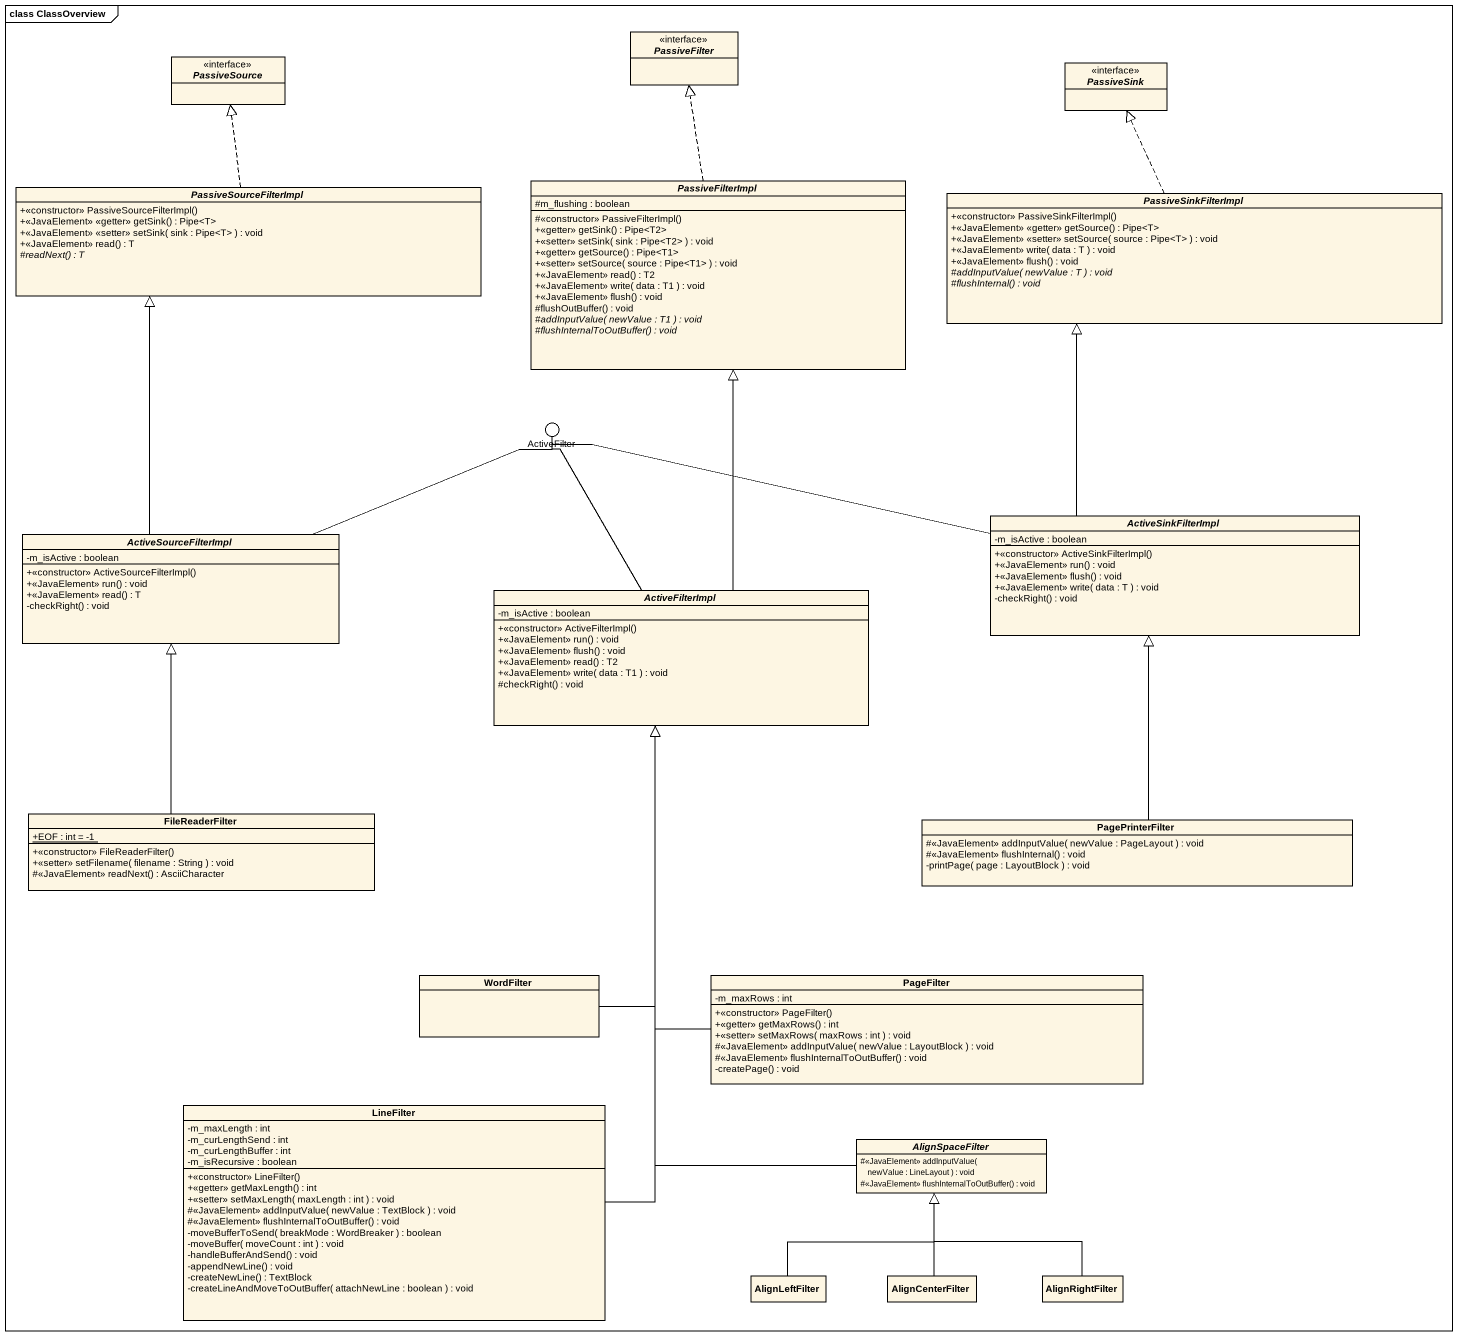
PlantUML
@startuml
mainframe class ClassOverview
allowmixing
hide circle
hide empty members
skinparam classAttributeIconSize 0
interface PassiveFilter
interface PassiveSource
interface PassiveSink
abstract class PassiveSourceFilterImpl {
  +<<constructor>> PassiveSourceFilterImpl()
  +<<JavaElement>> <<getter>> getSink() : Pipe<T>
  +<<JavaElement>> <<setter>> setSink( sink : Pipe<T> ) : void
  +<<JavaElement>> read() : T
  {abstract} #readNext() : T
}
abstract class PassiveFilterImpl {
  #m_flushing : boolean
  #<<constructor>> PassiveFilterImpl()
  +<<getter>> getSink() : Pipe<T2>
  +<<setter>> setSink( sink : Pipe<T2> ) : void
  +<<getter>> getSource() : Pipe<T1>
  +<<setter>> setSource( source : Pipe<T1> ) : void
  +<<JavaElement>> read() : T2
  +<<JavaElement>> write( data : T1 ) : void
  +<<JavaElement>> flush() : void
  #flushOutBuffer() : void
  {abstract} #addInputValue( newValue : T1 ) : void
  {abstract} #flushInternalToOutBuffer() : void
}
abstract class PassiveSinkFilterImpl {
  +<<constructor>> PassiveSinkFilterImpl()
  +<<JavaElement>> <<getter>> getSource() : Pipe<T>
  +<<JavaElement>> <<setter>> setSource( source : Pipe<T> ) : void
  +<<JavaElement>> write( data : T ) : void
  +<<JavaElement>> flush() : void
  {abstract} #addInputValue( newValue : T ) : void
  {abstract} #flushInternal() : void
}
() ActiveFilter
abstract class ActiveSinkFilterImpl {
  -m_isActive : boolean
  +<<constructor>> ActiveSinkFilterImpl()
  +<<JavaElement>> run() : void
  +<<JavaElement>> flush() : void
  +<<JavaElement>> write( data : T ) : void
  -checkRight() : void
}
abstract class ActiveSourceFilterImpl {
  -m_isActive : boolean
  +<<constructor>> ActiveSourceFilterImpl()
  +<<JavaElement>> run() : void
  +<<JavaElement>> read() : T
  -checkRight() : void
}
abstract class ActiveFilterImpl {
  -m_isActive : boolean
  +<<constructor>> ActiveFilterImpl()
  +<<JavaElement>> run() : void
  +<<JavaElement>> flush() : void
  +<<JavaElement>> read() : T2
  +<<JavaElement>> write( data : T1 ) : void
  #checkRight() : void
}
class FileReaderFilter {
  {static} +EOF : int = -1
  +<<constructor>> FileReaderFilter()
  +<<setter>> setFilename( filename : String ) : void
  #<<JavaElement>> readNext() : AsciiCharacter
}
class PagePrinterFilter {
  #<<JavaElement>> addInputValue( newValue : PageLayout ) : void
  #<<JavaElement>> flushInternal() : void
  -printPage( page : LayoutBlock ) : void
}
class WordFilter
class PageFilter {
  -m_maxRows : int
  +<<constructor>> PageFilter()
  +<<getter>> getMaxRows() : int
  +<<setter>> setMaxRows( maxRows : int ) : void
  #<<JavaElement>> addInputValue( newValue : LayoutBlock ) : void
  #<<JavaElement>> flushInternalToOutBuffer() : void
  -createPage() : void
}
class LineFilter {
  -m_maxLength : int
  -m_curLengthSend : int
  -m_curLengthBuffer : int
  -m_isRecursive : boolean
  +<<constructor>> LineFilter()
  +<<getter>> getMaxLength() : int
  +<<setter>> setMaxLength( maxLength : int ) : void
  #<<JavaElement>> addInputValue( newValue : TextBlock ) : void
  #<<JavaElement>> flushInternalToOutBuffer() : void
  -moveBufferToSend( breakMode : WordBreaker ) : boolean
  -moveBuffer( moveCount : int ) : void
  -handleBufferAndSend() : void
  -appendNewLine() : void
  -createNewLine() : TextBlock
  -createLineAndMoveToOutBuffer( attachNewLine : boolean ) : void
}
abstract class AlignSpaceFilter {
  #<<JavaElement>> addInputValue( newValue : LineLayout ) : void
  #<<JavaElement>> flushInternalToOutBuffer() : void
}
class AlignLeftFilter
class AlignCenterFilter
class AlignRightFilter
PassiveSourceFilterImpl .up.|> PassiveSource
PassiveFilterImpl .up.|> PassiveFilter
PassiveSinkFilterImpl .up.|> PassiveSink
ActiveSinkFilterImpl -up-|> PassiveSinkFilterImpl
ActiveSinkFilterImpl -left- ActiveFilter
ActiveSourceFilterImpl -up-|> PassiveSourceFilterImpl
ActiveSourceFilterImpl -right- ActiveFilter
ActiveFilterImpl -up-|> PassiveFilterImpl
ActiveFilterImpl -up- ActiveFilter
FileReaderFilter -up-|> ActiveSourceFilterImpl
PagePrinterFilter -up-|> ActiveSinkFilterImpl
WordFilter -up-|> ActiveFilterImpl
PageFilter -up-|> ActiveFilterImpl
LineFilter -up-|> ActiveFilterImpl
AlignSpaceFilter -up-|> ActiveFilterImpl
AlignLeftFilter -up-|> AlignSpaceFilter
AlignCenterFilter -up-|> AlignSpaceFilter
AlignRightFilter -up-|> AlignSpaceFilter
@enduml
